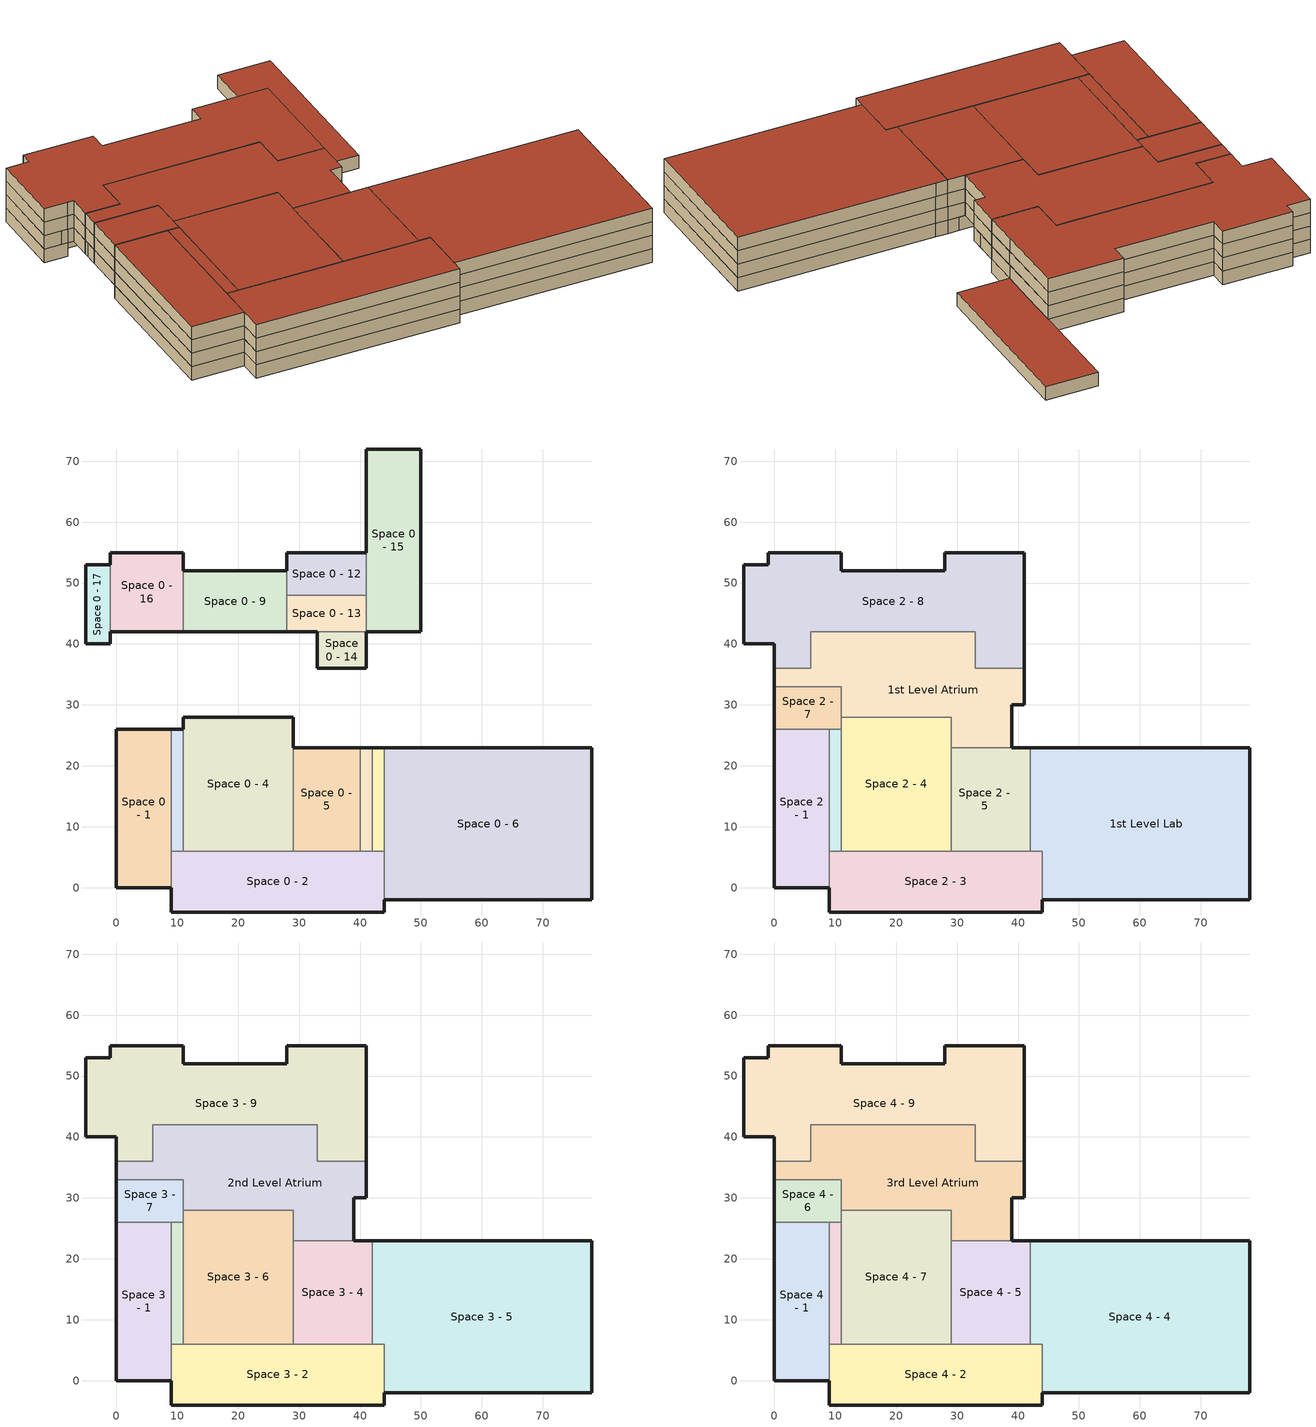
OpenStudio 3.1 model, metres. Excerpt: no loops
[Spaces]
Space 0 - 14
 floor ground: 41,42 41,36 33,36 33,42 z0
 wall outside: 33,42 33,36 41,36 41,42 z0:2.44
 wall to Space 0 - 13: 41,42 33,42 z0:2.44
Space 0 - 1
 floor ground: 0,0 0,26 9,26 9,0 z0
 wall outside: 9,26 0,26 0,0 9,0 z0:2.44
 wall to Space 0 - 3: 9,6 9,26 z0:2.44
 wall to Space 0 - 2: 9,0 9,6 z0:2.44
Space 0 - 12
 floor ground: 28,48 28,55 41,55 41,48 z0
 wall outside: 41,55 28,55 28,52 z0:2.44
 wall to Space 0 - 15: 41,48 41,55 z0:2.44
 wall to Space 0 - 13: 28,48 41,48 z0:2.44
 wall to Space 0 - 9: 28,52 28,48 z0:2.44
Space 0 - 13
 floor ground: 28,42 28,48 41,48 41,42 z0
 wall outside: 28,42 33,42 z0:2.44
 wall to Space 0 - 9: 28,48 28,42 z0:2.44
 wall to Space 0 - 15: 41,42 41,48 z0:2.44
Space 0 - 15
 floor ground: 41,42 41,72 50,72 50,42 z0
 wall outside: 41,42 50,42 50,72 41,72 41,55 z0:2.44
 roof outside: 41,72 41,42 50,42 50,72 z2.44
Space 0 - 3
 floor ground: 9,6 9,26 11,26 11,6 z0
 wall outside: 11,26 9,26 z0:2.44
 wall to Space 0 - 4: 11,6 11,26 z0:2.44
 wall to Space 0 - 2: 9,6 11,6 z0:2.44
Space 0 - 16
 floor ground: -1,42 -1,55 11,55 11,42 z0
 wall outside: 11,52 11,55 -1,55 -1,53 / -1,42 11,42 z0:2.44
 wall to Space 0 - 17: -1,53 -1,42 z0:2.44
 wall to Space 0 - 9: 11,42 11,52 z0:2.44
Space 0 - 2
 floor ground: 9,-4 9,6 44,6 44,-4 z0
 wall outside: 9,0 9,-4 44,-4 44,-2 z0:2.44
 wall to Space 0 - 8: 44,6 42,6 z0:2.44
 wall to Space 0 - 6: 44,-2 44,6 z0:2.44
 wall to Space 0 - 7: 42,6 40,6 z0:2.44
 wall to Space 0 - 4: 29,6 11,6 z0:2.44
 wall to Space 0 - 5: 40,6 29,6 z0:2.44
Space 0 - 8
 floor ground: 44,23 44,6 42,6 42,23 z0
 wall outside: 44,23 42,23 z0:2.44
 wall to Space 0 - 6: 44,6 44,23 z0:2.44
 wall to Space 0 - 7: 42,23 42,6 z0:2.44
Space 0 - 17
 floor ground: -5,40 -5,53 -1,53 -1,40 z0
 wall outside: -1,53 -5,53 -5,40 -1,40 -1,42 z0:2.44
Space 0 - 4
 floor ground: 11,6 11,28 29,28 29,6 z0
 wall outside: 29,23 29,28 12,28 11,28 11,26 z0:2.44
 wall to Space 0 - 5: 29,6 29,23 z0:2.44
Space 0 - 5
 floor ground: 40,23 40,6 29,6 29,23 z0
 wall outside: 40,23 29,23 z0:2.44
 wall to Space 0 - 7: 40,6 40,23 z0:2.44
Space 0 - 6
 floor ground: 44,-2 44,23 78,23 78,-2 z0
 wall outside: 44,-2 78,-2 78,23 44,23 z0:2.44
Space 0 - 7
 floor ground: 42,23 42,6 40,6 40,23 z0
 wall outside: 42,23 40,23 z0:2.44
Space 0 - 9
 floor ground: 11,42 11,52 28,52 28,42 z0
 wall outside: 11,42 12,42 28,42 / 28,52 11,52 z0:2.44
1st Level Lab
 floor to Space 0 - 6: 78,23 78,-2 44,-2 44,23 z2.44
 floor to Space 0 - 8: 44,23 44,6 42,6 42,23 z2.44
 wall outside: 44,-2 78,-2 78,23 44,23 42,23 z2.44:4.88
 wall to Space 2 - 3: 42,6 44,6 44,-2 z2.44:4.88
 wall to Space 2 - 5: 42,23 42,6 z2.44:4.88
Space 2 - 3
 floor to Space 0 - 2: 9,-4 9,6 44,6 44,-4 z2.44
 wall outside: 9,0 9,-4 44,-4 44,-2 z2.44:4.88
 wall to Space 2 - 5: 42,6 29,6 z2.44:4.88
 wall to Space 2 - 4: 29,6 11,6 z2.44:4.88
 wall to Space 2 - 1: 9,6 9,0 z2.44:4.88
 wall to Space 2 - 2: 11,6 9,6 z2.44:4.88
Space 2 - 1
 floor to Space 0 - 1: 0,0 0,26 9,26 9,0 z2.44
 wall outside: 0,26 0,0 9,0 z2.44:4.88
 wall to Space 2 - 2: 9,6 9,26 z2.44:4.88
 wall to Space 2 - 7: 9,26 2,26 0,26 z2.44:4.88
Space 2 - 4
 floor to Space 0 - 4: 11,6 11,28 29,28 29,6 z2.44
 wall to Space 2 - 7: 11,28 11,26 z2.44:4.88
 wall to Space 2 - 2: 11,26 11,6 z2.44:4.88
 wall to 1st Level Atrium: 29,23 29,28 11,28 z2.44:4.88
 wall to Space 2 - 5: 29,6 29,23 z2.44:4.88
Space 2 - 2
 floor to Space 0 - 3: 9,6 9,26 11,26 11,6 z2.44
 wall to Space 2 - 7: 11,26 9,26 z2.44:4.88
Space 2 - 5
 floor to Space 0 - 5: 40,23 40,6 29,6 29,23 z2.44
 floor to Space 0 - 7: 42,23 42,6 40,6 40,23 z2.44
 wall outside: 42,23 39,23 z2.44:4.88
 wall to 1st Level Atrium: 39,23 38,23 29,23 z2.44:4.88
Space 2 - 7
 floor ground: 0,26 0,33 11,33 11,26 z2.44
 wall outside: 0,33 0,26 z2.44:4.88
 wall to 1st Level Atrium: 11,28 11,33 2,33 0,33 z2.44:4.88
Space 2 - 8
 floor to Space 0 - 13: 41,48 41,42 28,42 28,48 z2.44
 floor to Space 0 - 14: 41,42 41,36 33,36 33,42 z2.44
 floor to Space 0 - 9: 28,52 28,42 11,42 11,52 z2.44
 floor to Space 0 - 16: 11,55 11,42 -1,42 -1,55 z2.44
 floor to Space 0 - 17: -1,53 -1,40 -5,40 -5,53 z2.44
 floor ground: 6,42 6,36 0,36 0,40 -1,40 -1,42 z2.44
 floor to Space 0 - 12: 41,55 41,48 28,48 28,55 z2.44
 wall outside: 41,36 41,42 41,55 28,55 28,52 11,52 11,55 -1,55 -1,53 -5,53 -5,40 -2,40 -1,40 0,40 0,36 z2.44:4.88
 wall to 1st Level Atrium: 0,36 2,36 3,36 6,36 6,42 11,42 28,42 33,42 33,36 41,36 z2.44:4.88
1st Level Atrium
 floor ground: 29,23 29,28 11,28 11,33 0,33 0,36 6,36 6,42 33,42 33,36 41,36 41,30 39,30 39,23 z2.44
 wall outside: 39,23 39,30 41,30 41,32 41,36 / 0,36 0,35 0,33 z2.44:4.88
Space 3 - 3
 floor to Space 2 - 2: 11,26 11,6 9,6 9,26 z4.88
 wall to Space 3 - 2: 9,6 11,6 z4.88:7.32
 wall to Space 3 - 1: 9,26 9,6 z4.88:7.32
 wall to Space 3 - 7: 11,26 9,26 z4.88:7.32
 wall to Space 3 - 6: 11,6 11,26 z4.88:7.32
Space 3 - 7
 floor to Space 2 - 7: 0,26 0,33 11,33 11,26 z4.88
 wall outside: 0,33 0,26 z4.88:7.32
 wall to 2nd Level Atrium: 11,28 11,33 6,33 0,33 z4.88:7.32
 wall to Space 3 - 1: 0,26 9,26 z4.88:7.32
 wall to Space 3 - 6: 11,26 11,28 z4.88:7.32
Space 3 - 4
 floor to Space 2 - 5: 29,6 29,23 42,23 42,6 z4.88
 wall outside: 42,23 39,23 z4.88:7.32
 wall to Space 3 - 5: 42,6 42,23 z4.88:7.32
 wall to Space 3 - 2: 29,6 42,6 z4.88:7.32
 wall to Space 3 - 6: 29,23 29,6 z4.88:7.32
 wall to 2nd Level Atrium: 39,23 33,23 29,23 z4.88:7.32
Space 3 - 1
 floor to Space 2 - 1: 0,0 0,26 9,26 9,0 z4.88
 wall outside: 0,26 0,0 9,0 z4.88:7.32
 wall to Space 3 - 2: 9,0 9,6 z4.88:7.32
Space 3 - 2
 floor to Space 2 - 3: 9,-4 9,6 44,6 44,-4 z4.88
 wall outside: 9,0 9,-4 44,-4 44,-2 z4.88:7.32
 wall to Space 3 - 6: 29,6 11,6 z4.88:7.32
 wall to Space 3 - 5: 44,-2 44,6 42,6 z4.88:7.32
Space 3 - 5
 floor to 1st Level Lab: 44,-2 44,6 42,6 42,23 78,23 78,-2 z4.88
 wall outside: 44,-2 78,-2 78,23 44,23 42,23 z4.88:7.32
Space 3 - 9
 floor to Space 2 - 8: 0,36 0,40 -5,40 -5,53 -1,53 -1,55 11,55 11,52 28,52 28,55 41,55 41,36 33,36 33,42 6,42 6,36 z4.88
 wall outside: 41,36 41,42 41,55 28,55 28,52 11,52 11,55 -1,55 -1,53 -5,53 -5,40 -1,40 0,40 0,36 z4.88:7.32
 wall to 2nd Level Atrium: 0,36 6,36 6,42 11,42 28,42 29,42 33,42 33,36 41,36 z4.88:7.32
Space 3 - 6
 floor to Space 2 - 4: 11,6 11,28 29,28 29,6 z4.88
 wall to 2nd Level Atrium: 29,23 29,28 11,28 z4.88:7.32
2nd Level Atrium
 floor to 1st Level Atrium: 29,23 29,28 11,28 11,33 0,33 0,36 6,36 6,42 33,42 33,36 41,36 41,30 39,30 39,23 z4.88
 wall outside: 0,36 0,33 / 39,23 39,30 41,30 41,36 z4.88:7.32
Space 4 - 9
 floor to Space 3 - 9: 0,36 0,40 -5,40 -5,53 -1,53 -1,55 11,55 11,52 28,52 28,55 41,55 41,36 33,36 33,42 6,42 6,36 z7.32
 wall outside: 41,36 41,42 41,55 28,55 28,52 11,52 11,55 -1,55 -1,53 -5,53 -5,40 -1,40 0,40 0,36 z7.32:9.75
 wall to 3rd Level Atrium: 0,36 6,36 6,40 6,42 11,42 28,42 29,42 33,42 33,36 34,36 41,36 z7.32:9.75
 roof outside: -1,55 -1,53 -5,53 -5,40 0,40 0,36 6,36 6,42 33,42 33,36 41,36 41,55 28,55 28,52 11,52 11,55 z9.75
Space 4 - 6
 floor to Space 3 - 7: 0,26 0,33 11,33 11,26 z7.32
 wall outside: 0,33 0,26 z7.32:9.75
 wall to Space 4 - 7: 11,26 11,27 11,28 z7.32:9.75
 wall to 3rd Level Atrium: 11,28 11,33 6,33 0,33 z7.32:9.75
 wall to Space 4 - 1: 0,26 9,26 z7.32:9.75
 wall to Space 4 - 3: 9,26 11,26 z7.32:9.75
 roof outside: 0,33 0,26 11,26 11,33 z9.75
Space 4 - 1
 floor to Space 3 - 1: 0,0 0,26 9,26 9,0 z7.32
 wall outside: 0,26 0,0 9,0 z7.32:9.75
 wall to Space 4 - 2: 9,0 9,6 z7.32:9.75
 wall to Space 4 - 3: 9,6 9,26 z7.32:9.75
 roof outside: 0,26 0,0 9,0 9,26 z9.75
Space 4 - 3
 floor to Space 3 - 3: 9,6 9,26 11,26 11,6 z7.32
 wall to Space 4 - 2: 9,6 11,6 z7.32:9.75
 wall to Space 4 - 7: 11,6 11,26 z7.32:9.75
 roof outside: 11,6 11,26 9,26 9,6 z9.75
Space 4 - 5
 floor to Space 3 - 4: 29,6 29,23 42,23 42,6 z7.32
 wall outside: 42,23 39,23 z7.32:9.75
 wall to Space 4 - 2: 29,6 42,6 z7.32:9.75
 wall to Space 4 - 7: 29,23 29,6 z7.32:9.75
 wall to 3rd Level Atrium: 39,23 33,23 29,23 z7.32:9.75
 wall to Space 4 - 4: 42,6 42,23 z7.32:9.75
 roof outside: 29,23 29,6 42,6 42,23 z9.75
Space 4 - 2
 floor to Space 3 - 2: 9,-4 9,6 44,6 44,-4 z7.32
 wall outside: 9,0 9,-4 44,-4 44,-2 z7.32:9.75
 wall to Space 4 - 7: 29,6 11,6 z7.32:9.75
 wall to Space 4 - 4: 44,-2 44,6 42,6 z7.32:9.75
 roof outside: 9,6 9,-4 44,-4 44,6 z9.75
Space 4 - 4
 floor to Space 3 - 5: 44,-2 44,6 42,6 42,23 78,23 78,-2 z7.32
 wall outside: 44,-2 78,-2 78,23 44,23 42,23 z7.32:9.75
 roof outside: 42,23 42,6 44,6 44,-2 78,-2 78,23 z9.75
Space 4 - 7
 floor to Space 3 - 6: 11,6 11,28 29,28 29,6 z7.32
 wall to 3rd Level Atrium: 29,23 29,27 29,28 11,28 z7.32:9.75
 roof outside: 11,28 11,6 29,6 29,28 z9.75
3rd Level Atrium
 floor to 2nd Level Atrium: 29,23 29,28 11,28 11,33 0,33 0,36 6,36 6,42 33,42 33,36 41,36 41,30 39,30 39,23 z7.32
 wall outside: 39,23 39,30 41,30 41,36 / 0,36 0,33 z7.32:9.75
 roof outside: 6,42 6,36 0,36 0,33 11,33 11,28 29,28 29,23 39,23 39,30 41,30 41,36 33,36 33,42 z9.75
[Site]
Denver Centennial  Golden   Nr: Latitude {deg}=39.74; Longitude {deg}=-105.18; Time Zone {hr}=-7; Elevation {m}=1829
[ClimateZones]
Climate Zone Value 1=5B; Climate Zone Institution Name 2=CEC; Climate Zone Document Name 2=California Climate Zone Descriptions; Climate Zone Document Year 2=1995
[Building]
Coolbaugh Hall: Space Type=Classroom; Standards Building Type=SecondarySchool
[SizingPeriod:DesignDay] Barometric Pressure {Pa}=81198; Sky Clearness=0; Rain Indicator=0; Snow Indicator=0; Day of Month=21; Daylight Saving Time Indicator=0; Humidity Indicating Type=Wetbulb; Dry-Bulb Temperature Range Modifier Type=DefaultMultipliers
Name | Maximum Dry-Bulb Temperature {C} | Daily Dry-Bulb Temperature Range {deltaC} | Humidity Indicating Conditions at Maximum Dry-Bulb | Wind Speed {m/s} | Wind Direction {deg} | Month | Day Type | Solar Model Indicator | ASHRAE Taub | ASHRAE Taud
Denver Centennial  Golden   N Ann Htg 99.6% Condns DB | -12.2222 | 0 | -18.8 | 3 | 340 | 12 | WinterDesignDay | ASHRAEClearSky
Denver Centennial  Golden   N Ann Clg .4% Condns DB=>MWB | 33 | 15.2 | 15.7 | 4.9 | 0 | 7 | SummerDesignDay | ASHRAETau | 0.424 | 2.025
[DefaultConstructionSet]
SecSchl - ASHRAE 169-2006-5B: Default Exterior Surface Constructions=Default Surface Constructions 778; Default Interior Surface Constructions=Default Surface Constructions 779; Default Ground Contact Surface Constructions=Default Surface Constructions 780; Default Exterior SubSurface Constructions=Default Sub Surface Constructions 519; Default Interior SubSurface Constructions=Default Sub Surface Constructions 520; Interior Partition Construction=Typical Interior Partition
[Construction]
Typical Interior Partition; Typical Interior Door: G05 25mm wood
Typical Insulated Exterior Mass Floor: 4 in. Normalweight Concrete Floor, Typical Carpet Pad
Typical Insulated Steel Framed Exterior Wall R-6.21 12: 25mm Stucco, 5/8 in. Gypsum Board, Typical Insulation R-4.03 12, 5/8 in. Gypsum Board
Typical IEAD Roof: Roof Membrane, Typical Insulation R-1.96 1, Metal Roof Surface
Typical Interior Floor: 100mm Normalweight concrete floor, CP02 CARPET PAD 1
Typical Interior Wall: G01 13mm gypsum board, G01 13mm gypsum board
Typical Interior Ceiling: CP02 CARPET PAD 1, 100mm Normalweight concrete floor
ext-slab-mass: HW CONCRETE, CP02 CARPET PAD 1
Typical Insulated Basement Mass Wall: 8 in. Concrete Block Basement Wall
U 0.62 SHGC 0.41 Simple Glazing Window U-0.62 SHGC 0.41 236: U 0.62 SHGC 0.41 Simple Glazing U-1.31 SHGC 0.41 236
U 0.62 SHGC 0.41 Simple Glazing Window U-0.62 SHGC 0.41 237: U 0.62 SHGC 0.41 Simple Glazing U-1.31 SHGC 0.41 237
Typical Insulated Metal Door: F08 Metal surface, Typical Insulation R-2.17 1
Typical Overhead Door: Typical Insulation R-2.17 1
Typical Interior Window: Clear 3mm 1
[Material]
Name | Roughness | Thickness {m} | Conductivity {W/m-K} | Density {kg/m3} | Specific Heat {J/kg-K} | Thermal Absorptance | Solar Absorptance | Visible Absorptance
G05 25mm wood | MediumSmooth | 0.0254 | 0.15 | 608 | 1630 | 0.9 | 0.5 | 0.5
4 in. Normalweight Concrete Floor | MediumRough | 0.1016 | 2.31 | 2322 | 832 | 0.9 | 0.7 | 0.7
25mm Stucco | Smooth | 0.0254 | 0.72 | 1856 | 840 | 0.9 | 0.7 | 0.7
5/8 in. Gypsum Board | MediumSmooth | 0.0159 | 0.16 | 800 | 1090 | 0.9 | 0.7 | 0.7
Roof Membrane | VeryRough | 0.0095 | 0.16 | 1121.29 | 1460 | 0.9 | 0.7 | 0.7
Metal Roof Surface; F08 Metal surface | Smooth | 0.0008 | 45.28 | 7824 | 500 | 0.9 | 0.7 | 0.7
100mm Normalweight concrete floor | MediumRough | 0.1016 | 2.31045 | 2322 | 832.557 |  | 0 | 0
G01 13mm gypsum board | Smooth | 0.0127 | 0.160031 | 800.001 | 1090.73 | 0.9 | 0.7 | 0.5
HW CONCRETE | Rough | 0.1016 | 1.31125 | 2240 | 837.36 | 0.9 | 0.7 | 0.7
8 in. Concrete Block Basement Wall | MediumRough | 0.2032 | 1.326 | 1842 | 912 | 0.9 | 0.7 | 0.7
[Material:NoMass] Roughness=Smooth; Thermal Absorptance=0.9; Solar Absorptance=0.7
Name | Thermal Resistance {m2-K/W} | Visible Absorptance
Typical Carpet Pad; CP02 CARPET PAD 1 | 0.21648 | 0.8
Typical Insulation R-4.03 12 | 0.710131 | 0.7
Typical Insulation R-1.96 1 | 0.34506 | 0.7
Typical Insulation R-2.17 1 | 0.381975 | 0.7
[WindowMaterial:SimpleGlazingSystem] U-Factor {W/m2-K}=3.52052; Solar Heat Gain Coefficient=0.41; Visible Transmittance=0.32
U 0.62 SHGC 0.41 Simple Glazing U-1.31 SHGC 0.41 236; U 0.62 SHGC 0.41 Simple Glazing U-1.31 SHGC 0.41 237
[WindowMaterial:Glazing]
Clear 3mm 1: Optical Data Type=SpectralAverage; Thickness {m}=0.002; Solar Transmittance at Normal Incidence=0.837; Front Side Solar Reflectance at Normal Incidence=0.075; Back Side Solar Reflectance at Normal Incidence=0.075; Visible Transmittance at Normal Incidence=0.898; Front Side Visible Reflectance at Normal Incidence=0.081; Back Side Visible Reflectance at Normal Incidence=0.081; Infrared Transmittance at Normal Incidence=0; Front Side Infrared Hemispherical Emissivity=0.84; Back Side Infrared Hemispherical Emissivity=0.84; Conductivity {W/m-K}=0.9; Dirt Correction Factor for Solar and Visible Transmittance=1; Solar Diffusing=No
[DefaultSurfaceConstructions]
Name | Floor Construction | Wall Construction | Roof Ceiling Construction
Default Surface Constructions 778 | Typical Insulated Exterior Mass Floor | Typical Insulated Steel Framed Exterior Wall R-6.21 12 | Typical IEAD Roof
Default Surface Constructions 779 | Typical Interior Floor | Typical Interior Wall | Typical Interior Ceiling
Default Surface Constructions 780 | ext-slab-mass | Typical Insulated Basement Mass Wall
[DefaultSubSurfaceConstructions]
Name | Fixed Window Construction | Operable Window Construction | Door Construction | Overhead Door Construction | Tubular Daylight Dome Construction | Tubular Daylight Diffuser Construction
Default Sub Surface Constructions 519 | U 0.62 SHGC 0.41 Simple Glazing Window U-0.62 SHGC 0.41 236 | U 0.62 SHGC 0.41 Simple Glazing Window U-0.62 SHGC 0.41 237 | Typical Insulated Metal Door | Typical Overhead Door | Typical Interior Window | Typical Interior Window
Default Sub Surface Constructions 520 | Typical Interior Window | Typical Interior Window | Typical Interior Door
[SpaceType]
Name | Default Schedule Set | Design Specification Outdoor Air Object | Standards Building Type | Standards Space Type
Classroom | SecondarySchool Classroom Schedule Set | SecondarySchool Classroom Ventilation | SecondarySchool | Classroom
Auditorium | SecondarySchool Auditorium Schedule Set | SecondarySchool Auditorium Ventilation | SecondarySchool | Auditorium
Office | SecondarySchool Office Schedule Set | SecondarySchool Office Ventilation | SecondarySchool | Office
Mechanical | SecondarySchool Mechanical Schedule Set | SecondarySchool Mechanical Ventilation | SecondarySchool | Mechanical
Corridor | SecondarySchool Corridor Schedule Set | SecondarySchool Corridor Ventilation | SecondarySchool | Corridor
Lab | Hospital Lab Schedule Set | Hospital Lab Ventilation | Hospital | Lab
[DefaultScheduleSet] Lighting Schedule=SecondarySchool Bldg Light
Name | Hours of Operation Schedule | Number of People Schedule | People Activity Level Schedule | Electric Equipment Schedule | Infiltration Schedule
SecondarySchool Classroom Schedule Set | Always On 3 | SecondarySchool Bldg Occ | SecondarySchool Activity | SecondarySchool Bldg Equip | SecondarySchool Infil
SecondarySchool Auditorium Schedule Set | Always On 4 | SecondarySchool Auditorium Occ | SecondarySchool Activity | SecondarySchool Bldg Equip | SecondarySchool Infil
SecondarySchool Office Schedule Set | Always On 1 | SecondarySchool Office Occ | SecondarySchool Activity | SecondarySchool Bldg Equip | SecondarySchool Infil
SecondarySchool Mechanical Schedule Set | Always On | SecondarySchool Bldg Occ | SecondarySchool Activity | SecondarySchool Bldg Equip | SecondarySchool Infil
SecondarySchool Corridor Schedule Set |  | SecondarySchool Bldg Occ | SecondarySchool Activity | SecondarySchool Bldg Equip | SecondarySchool Infil
Hospital Lab Schedule Set | Always On 7 | SecondarySchool Bldg Light | Hospital Activity | Hospital Admin Equipment | Hospital Infil Quarter On
[DesignSpecification:OutdoorAir] Outdoor Air Method=Sum
Name | Outdoor Air Flow per Person {m3/s-person} | Outdoor Air Flow per Floor Area {m3/s-m2}
SecondarySchool Classroom Ventilation | 0.00799951
SecondarySchool Auditorium Ventilation | 0.00707921
SecondarySchool Office Ventilation | 0.00943895
SecondarySchool Mechanical Ventilation |  | 0.000254
SecondarySchool Corridor Ventilation |  | 0.000508
Hospital Lab Ventilation |  | 0.00762
[People] Work Efficiency Schedule=Work Efficiency Schedule; Clothing Insulation Schedule=Clothing Schedule; Air Velocity Schedule=Air Velocity Schedule; Multiplier=1
Name | People Definition | Space or SpaceType
SecondarySchool Classroom People | Classroom People Definition | Classroom
SecondarySchool Auditorium People | Auditorium People Definition | Auditorium
SecondarySchool Office People | Office People Definition | Office
SecondarySchool Mechanical People | Mechanical People Definition | Mechanical
SecondarySchool Corridor People | Corridor People Definition | Corridor
Hospital Lab People | Lab People Definition | Lab
[People:Definition] Number of People Calculation Method=People/Area; Fraction Radiant=0.3
Name | People per Space Floor Area {person/m2}
Classroom People Definition | 0.249938
Auditorium People Definition | 1.02
Office People Definition | 0.0500522
Mechanical People Definition | 0.0100104
Corridor People Definition | 0.100212
Lab People Definition | 0.161459
[Lights] Fraction Replaceable=1
Name | Lights Definition | Space or SpaceType
SecondarySchool Classroom Lights | Classroom Lights Definition | Classroom
SecondarySchool Auditorium Lights | Auditorium Lights Definition | Auditorium
SecondarySchool Office Lights | Office Lights Definition | Office
SecondarySchool Mechanical Lights | Mechanical Lights Definition | Mechanical
SecondarySchool Corridor Lights | Corridor Lights Definition | Corridor
Hospital Lab Lights | Lab Lights Definition | Lab
[Lights:Definition] Design Level Calculation Method=Watts/Area; Fraction Visible=0.2
Name | Watts per Space Floor Area {W/m2} | Fraction Radiant
Classroom Lights Definition; Office Lights Definition | 12.3785 | 0.37
Auditorium Lights Definition | 16.1459 | 0.37
Mechanical Lights Definition; Corridor Lights Definition | 9.68752 | 0.37
Lab Lights Definition | 16.1459 | 0.7
[ElectricEquipment]
Name | Electric Equipment Definition | Space or SpaceType
SecondarySchool Classroom Elec Equip | Classroom Elec Equip Definition | Classroom
SecondarySchool Auditorium Elec Equip | Auditorium Elec Equip Definition | Auditorium
SecondarySchool Office Elec Equip | Office Elec Equip Definition | Office
SecondarySchool Mechanical Elec Equip | Mechanical Elec Equip Definition | Mechanical
SecondarySchool Corridor Elec Equip | Corridor Elec Equip Definition | Corridor
Hospital Lab Elec Equip | Lab Elec Equip Definition | Lab
[ElectricEquipment:Definition] Design Level Calculation Method=Watts/Area; Fraction Radiant=0.5
Name | Watts per Space Floor Area {W/m2}
Classroom Elec Equip Definition | 12.3785
Auditorium Elec Equip Definition; Office Elec Equip Definition | 10.7639
Mechanical Elec Equip Definition; Lab Elec Equip Definition | 26.9098
Corridor Elec Equip Definition | 4.84376
[SpaceInfiltration:DesignFlowRate] Design Flow Rate Calculation Method=Flow/ExteriorWallArea; Flow per Exterior Surface Area {m3/s-m2}=0.00113386
Name | Space or SpaceType
SecondarySchool Classroom Infiltration | Classroom
SecondarySchool Auditorium Infiltration | Auditorium
SecondarySchool Office Infiltration | Office
SecondarySchool Mechanical Infiltration | Mechanical
SecondarySchool Corridor Infiltration | Corridor
Hospital Lab Infiltration | Lab
[Space] Default Construction Set=SecSchl - ASHRAE 169-2006-5B
Name | Space Type | Building Story | Thermal Zone | Default Schedule Set
Space 4 - 9 | Office | Story 3 | Offices 3rd Level
Space 4 - 6; Space 4 - 1 | Office | Story 3 | Classrooms 3rd Level
Space 0 - 14; Space 0 - 12; Space 0 - 13; Space 0 - 15; Space 0 - 16; Space 0 - 17; Space 0 - 9 | Office | Basement | Offices Basement
Space 3 - 3 | Corridor | Story 2 | Classrooms 2nd Level
Space 0 - 1; Space 0 - 3; Space 0 - 2; Space 0 - 8; Space 0 - 4; Space 0 - 5; Space 0 - 6; Space 0 - 7 | Mechanical | Basement | Basement Mechanical
Space 3 - 7; Space 3 - 1 | Office | Story 2 | Classrooms 2nd Level
Space 3 - 4; Space 3 - 2 | Classroom | Story 2 | Classrooms 2nd Level
1st Level Lab | Lab | Story 1 | Labs 1st Level | Hospital Lab Schedule Set
Space 2 - 3; Space 2 - 5 | Classroom | Story 1 | Classrooms 1st Level
Space 2 - 1; Space 2 - 7 | Office | Story 1 | Classrooms 1st Level
Space 2 - 4 | Auditorium | Story 1 | Auditorium 1st Level
Space 2 - 2 | Corridor | Story 1 | Classrooms 1st Level
Space 4 - 3 | Corridor | Story 3 | Classrooms 3rd Level
Space 2 - 8 | Office | Story 1 | Offices 1st Level
Space 4 - 5; Space 4 - 2 | Classroom | Story 3 | Classrooms 3rd Level
1st Level Atrium | Corridor | Story 1 | Atrium
Space 3 - 5 | Lab | Story 2 | Labs 2nd Level
Space 3 - 9 | Office | Story 2 | Offices 2nd Level
Space 3 - 6 | Auditorium | Story 2 | Auditorium 2nd Level
2nd Level Atrium | Corridor | Story 2 | Atrium
Space 4 - 4 | Lab | Story 3 | Labs 3rd Level
Space 4 - 7 |  | Story 3 | Auditorium 3rd Level
3rd Level Atrium | Corridor | Story 3 | Atrium
[ThermalZone] Use Ideal Air Loads=No
Name | Multiplier | Thermostat
Offices Basement | 1 | Thermostat Setpoint Dual Setpoint 1
Classrooms 1st Level | 1 | Thermostat Setpoint Dual Setpoint 4
Basement Mechanical | 1 | Thermostat Setpoint Dual Setpoint 6
Labs 1st Level | 1 | Thermostat Setpoint Dual Setpoint 5
Auditorium 3rd Level | 1 | Thermostat Setpoint Dual Setpoint 3
Atrium | 1 | Thermostat Setpoint Dual Setpoint 2
Auditorium 1st Level |  | Thermostat Setpoint Dual Setpoint 7
Auditorium 2nd Level |  | Thermostat Setpoint Dual Setpoint 8
Offices 1st Level |  | Thermostat Setpoint Dual Setpoint 9
Offices 2nd Level |  | Thermostat Setpoint Dual Setpoint 10
Offices 3rd Level |  | Thermostat Setpoint Dual Setpoint 11
Classrooms 2nd Level |  | Thermostat Setpoint Dual Setpoint 12
Classrooms 3rd Level |  | Thermostat Setpoint Dual Setpoint 13
Labs 2nd Level |  | Thermostat Setpoint Dual Setpoint 14
Labs 3rd Level |  | Thermostat Setpoint Dual Setpoint 15
[BuildingStory] Nominal Floor to Floor Height {m}=2.4384; Nominal Floor to Ceiling Height {m}=2.4384
Name | Nominal Z Coordinate {m}
Story 3 | 7.3152
Basement | 0
Story 2 | 4.8768
Story 1 | 2.4384
[ThermostatSetpoint:DualSetpoint]
Name | Heating Setpoint Temperature Schedule | Cooling Setpoint Temperature Schedule
Thermostat Setpoint Dual Setpoint 1; Thermostat Setpoint Dual Setpoint 2; Thermostat Setpoint Dual Setpoint 3; Thermostat Setpoint Dual Setpoint 4; Thermostat Setpoint Dual Setpoint 6; Thermostat Setpoint Dual Setpoint 7; Thermostat Setpoint Dual Setpoint 8; Thermostat Setpoint Dual Setpoint 9; Thermostat Setpoint Dual Setpoint 10; Thermostat Setpoint Dual Setpoint 11; Thermostat Setpoint Dual Setpoint 12; Thermostat Setpoint Dual Setpoint 13 | SecondarySchool HtgSetp | SecondarySchool ClgSetp
Thermostat Setpoint Dual Setpoint 5 | Hospital Bldg HtgSetp | Hospital Bldg ClgSetp
Thermostat Setpoint Dual Setpoint 14 | Hospital Bldg HtgSetp 1 | Hospital Bldg ClgSetp 1
Thermostat Setpoint Dual Setpoint 15 | Hospital Bldg HtgSetp 2 | Hospital Bldg ClgSetp 2
[Sizing:System] Type of Load to Size On=Sensible; Design Outdoor Air Flow Rate {m3/s}=Autosize; Central Heating Maximum System Air Flow Ratio=0.3; Preheat Design Temperature {C}=7; Preheat Design Humidity Ratio {kg-H2O/kg-Air}=0.008; Precool Design Temperature {C}=12.8; Precool Design Humidity Ratio {kg-H2O/kg-Air}=0.008; Central Cooling Design Supply Air Temperature {C}=12.8; Central Heating Design Supply Air Temperature {C}=12.8; Sizing Option=NonCoincident; 100% Outdoor Air in Cooling=Yes; 100% Outdoor Air in Heating=Yes; Central Cooling Design Supply Air Humidity Ratio {kg-H2O/kg-Air}=0.0085; Central Heating Design Supply Air Humidity Ratio {kg-H2O/kg-Air}=0.008; Cooling Design Air Flow Method=DesignDay; Cooling Design Air Flow Rate {m3/s}=0; Heating Design Air Flow Method=DesignDay; Heating Design Air Flow Rate {m3/s}=0; System Outdoor Air Method=ZoneSum; Zone Maximum Outdoor Air Fraction=1; Cooling Supply Air Flow Rate Per Floor Area {m3/s-m2}=0.00996765; Cooling Fraction of Autosized Cooling Supply Air Flow Rate=1; Cooling Supply Air Flow Rate Per Unit Cooling Capacity {m3/s-W}=3.94755e-05; Heating Supply Air Flow Rate Per Floor Area {m3/s-m2}=0.00996765; Heating Fraction of Autosized Heating Supply Air Flow Rate=1; Heating Fraction of Autosized Cooling Supply Air Flow Rate=1; Heating Supply Air Flow Rate Per Unit Heating Capacity {m3/s-W}=3.15882e-05; Cooling Design Capacity Method=CoolingDesignCapacity; Cooling Design Capacity {W}=autosize; Cooling Design Capacity Per Floor Area {W/m2}=234.7; Fraction of Autosized Cooling Design Capacity=1; Heating Design Capacity Method=HeatingDesignCapacity; Heating Design Capacity {W}=autosize; Heating Design Capacity Per Floor Area {W/m2}=157; Fraction of Autosized Heating Design Capacity=1; Central Cooling Capacity Control Method=OnOff
; ; ; ; 
[WaterUse:Equipment:Definition]
Water Fixture Definition: Peak Flow Rate {m3/s}=6.31e-05; Target Temperature Schedule=Water Temperature
[WaterUse:Connections]
Water Use Connection: Water Use Equipment Name 1=Water Fixture; Water Use Equipment Name 2=Water Fixture 1; Water Use Equipment Name 3=Water Fixture 2; Water Use Equipment Name 4=Water Fixture 3
[WaterUse:Equipment] Water Use Equipment Definition=Water Fixture Definition
Water Fixture; Water Fixture 1; Water Fixture 2; Water Fixture 3
[Schedule:Ruleset]
Name | Default Day Schedule | Summer Design Day Schedule | Winter Design Day Schedule
SecondarySchool Bldg Occ | SecondarySchool Bldg Occ Default | SecondarySchool Bldg Occ Summer Design Day | SecondarySchool Bldg Occ Winter Design Day
SecondarySchool Activity | SecondarySchool Activity Default | SecondarySchool Activity Summer Design Day | SecondarySchool Activity Winter Design Day
SecondarySchool Bldg Light | SecondarySchool Bldg Light Default | SecondarySchool Bldg Light Summer Design Day | SecondarySchool Bldg Light Winter Design Day
SecondarySchool Bldg Equip | SecondarySchool Bldg Equip Default | SecondarySchool Bldg Equip Summer Design Day | SecondarySchool Bldg Equip Winter Design Day
SecondarySchool Infil | SecondarySchool Infil Default | SecondarySchool Infil Summer Design Day | SecondarySchool Infil Winter Design Day
Work Efficiency Schedule | Work Efficiency Schedule Default
Clothing Schedule | Clothing Schedule Default Winter Clothes
Air Velocity Schedule | Air Velocity Schedule Default
SecondarySchool Auditorium Occ | SecondarySchool Auditorium Occ Default | SecondarySchool Auditorium Occ Summer Design Day | SecondarySchool Auditorium Occ Winter Design Day
SecondarySchool Office Occ | SecondarySchool Office Occ Default | SecondarySchool Office Occ Summer Design Day | SecondarySchool Office Occ Winter Design Day
SecondarySchool ClgSetp | SecondarySchool ClgSetp Default | SecondarySchool ClgSetp Summer Design Day | SecondarySchool ClgSetp Winter Design Day
SecondarySchool HtgSetp | SecondarySchool HtgSetp Default | SecondarySchool HtgSetp Summer Design Day | SecondarySchool HtgSetp Winter Design Day
Hospital Activity | Hospital Activity Default | Hospital Activity Summer Design Day | Hospital Activity Winter Design Day
Hospital Admin Equipment | Hospital Admin Equipment Default | Hospital Admin Equipment Summer Design Day | Hospital Admin Equipment Winter Design Day
Hospital Infil Quarter On | Hospital Infil Quarter On Default | Hospital Infil Quarter On Summer Design Day | Hospital Infil Quarter On Winter Design Day
Always On | Always On Default
Always On 1 | Always On Default 1
Always On 3 | Always On Default 3
Always On 4 | Always On Default 4
Always On 7 | Always On Default 7
Hospital Bldg ClgSetp | Hospital Bldg ClgSetp Default | Hospital Bldg ClgSetp Summer Design Day | Hospital Bldg ClgSetp Winter Design Day
Hospital Bldg ClgSetp 1 | Hospital Bldg ClgSetp Default 1 | Hospital Bldg ClgSetp Summer Design Day 1 | Hospital Bldg ClgSetp Winter Design Day 1
Hospital Bldg ClgSetp 2 | Hospital Bldg ClgSetp Default 2 | Hospital Bldg ClgSetp Summer Design Day 2 | Hospital Bldg ClgSetp Winter Design Day 2
Hospital Bldg HtgSetp | Hospital Bldg HtgSetp Default | Hospital Bldg HtgSetp Summer Design Day | Hospital Bldg HtgSetp Winter Design Day
Hospital Bldg HtgSetp 1 | Hospital Bldg HtgSetp Default 1 | Hospital Bldg HtgSetp Summer Design Day 1 | Hospital Bldg HtgSetp Winter Design Day 1
Hospital Bldg HtgSetp 2 | Hospital Bldg HtgSetp Default 2 | Hospital Bldg HtgSetp Summer Design Day 2 | Hospital Bldg HtgSetp Winter Design Day 2
[Schedule:Day]
SecondarySchool Bldg Occ Default: 8, 0, 0, 16, 0, 0.7, 21, 0, 0.15, 24, 0, 0
SecondarySchool Bldg Occ Summer Design Day: 8, 0, 0, 21, 0, 0.15, 24, 0, 0
SecondarySchool Bldg Occ Winter Design Day; Work Efficiency Schedule Default; SecondarySchool Auditorium Occ Winter Design Day; SecondarySchool Office Occ Winter Design Day; SecondarySchool Office Occ Wknd Day 2; SecondarySchool Office Occ Wknd Day 1; SecondarySchool Office Occ Wknd Day: 24, 0, 0
SecondarySchool Bldg Occ Wknd Day 2: 24, 0, 0.277795
SecondarySchool Bldg Occ Wkdy Day: 8, 0, 0.145614, 16, 0, 0.7, 21, 0, 0.296951, 24, 0, 0.0709027
SecondarySchool Bldg Occ Wknd Day 1: 24, 0, 0.136035
SecondarySchool Bldg Occ Wkdy|SmrDsn Day: 8, 0, 0.287373, 21, 0, 0.858241, 24, 0, 0.532578
SecondarySchool Bldg Occ Wknd Day: 24, 0, 0.145614
SecondarySchool Activity Default; SecondarySchool Activity Summer Design Day; SecondarySchool Activity Winter Design Day; Hospital Activity Default; Hospital Activity Summer Design Day; Hospital Activity Winter Design Day: 24, 0, 120
SecondarySchool Bldg Light Default: 7, 0, 0.35, 21, 0, 0.9, 24, 0, 0.5
SecondarySchool Bldg Light Summer Design Day: 8, 0, 0.1773, 20, 0, 0.45, 24, 0, 0.1773
SecondarySchool Bldg Light Winter Design Day: 24, 0, 0.1773
SecondarySchool Bldg Light Wknd Day 2; SecondarySchool Bldg Light Wknd Day 1; SecondarySchool Bldg Light Wknd Day; SecondarySchool Bldg Equip Winter Design Day; SecondarySchool Bldg Equip Wknd Day 2; SecondarySchool Bldg Equip Wknd Day: 24, 0, 0.35
SecondarySchool Bldg Light Wkdy Day: 7, 0, 0.419554, 21, 0, 0.9, 24, 0, 0.429132
SecondarySchool Bldg Light Wkdy|SmrDsn Day: 8, 0, 0.35, 20, 0, 0.65, 24, 0, 0.417638
SecondarySchool Bldg Equip Default: 8, 0, 0.35, 17, 0, 0.85, 24, 0, 0.45
SecondarySchool Bldg Equip Summer Design Day: 8, 0, 0.15, 17, 0, 0.45, 24, 0, 0.15
SecondarySchool Bldg Equip Wkdy Day: 8, 0, 0.561313, 17, 0, 0.95, 24, 0, 0.540241
SecondarySchool Bldg Equip Wknd Day 1; Hospital Infil Quarter On Default; Hospital Infil Quarter On Default|Sun|Sat Day: 24, 0, 0.25
SecondarySchool Bldg Equip Wkdy|SmrDsn Day: 8, 0, 0.35, 17, 0, 0.5, 24, 0, 0.35
SecondarySchool Infil Default; SecondarySchool Infil Summer Design Day; SecondarySchool Infil Winter Design Day: 7, 0, 1, 21, 0, 0.5, 24, 0, 1
Clothing Schedule Default Winter Clothes; Hospital Infil Quarter On Summer Design Day; Hospital Infil Quarter On Winter Design Day; Always On Default; Always On Default 1; Always On Default 3; Always On Default 4; Always On Default 7: 24, 0, 1
Clothing Schedule Summer Clothes: 24, 0, 0.5
Air Velocity Schedule Default: 24, 0, 0.2
SecondarySchool Auditorium Occ Default: 8, 0, 0, 15, 0, 0.705288, 17, 0, 0.95, 20, 0, 0.272589, 24, 0, 0
SecondarySchool Auditorium Occ Summer Design Day: 8, 0, 0, 17, 0, 0.15, 19, 0, 0.35, 24, 0, 0
SecondarySchool Auditorium Occ Wknd Day 2: 24, 0, 0.141782
SecondarySchool Auditorium Occ Wkdy Day: 8, 0, 0, 15, 0, 0.25, 17, 0, 0.95, 20, 0, 0.1, 24, 0, 0
SecondarySchool Auditorium Occ Wknd Day 1: 24, 0, 0.128373
SecondarySchool Auditorium Occ Wkdy|SmrDsn Day: 8, 0, 0, 17, 0, 0.674337, 19, 0, 0.78353, 24, 0, 0
SecondarySchool Auditorium Occ Wknd Day: 24, 0, 0.13412
SecondarySchool Office Occ Default; SecondarySchool Office Occ Wkdy Day: 8, 0, 0, 17, 0, 0.95, 21, 0, 0.15, 24, 0, 0
SecondarySchool Office Occ Summer Design Day; SecondarySchool Office Occ Wkdy|SmrDsn Day: 8, 0, 0, 17, 0, 0.5, 24, 0, 0
SecondarySchool ClgSetp Default: 6, 0, 23.8889, 21, 0, 22.7778, 24, 0, 23.8889
SecondarySchool ClgSetp Summer Design Day: 24, 0, 24
SecondarySchool ClgSetp Winter Design Day: 24, 0, 27
SecondarySchool ClgSetp Wknd|Wkdy Day 1: 6, 0, 27, 21, 0, 24, 24, 0, 27
SecondarySchool ClgSetp Wknd|Wkdy Day: 7, 0, 23.8889, 18, 0, 22.7778, 24, 0, 23.8889
SecondarySchool HtgSetp Default; SecondarySchool HtgSetp Wknd|Wkdy Day 1: 6, 0, 16, 21, 0, 21, 24, 0, 16
SecondarySchool HtgSetp Summer Design Day: 24, 0, 16
SecondarySchool HtgSetp Winter Design Day: 24, 0, 21
SecondarySchool HtgSetp Wknd|Wkdy Day: 7, 0, 16, 18, 0, 21, 24, 0, 16
Hospital Admin Equipment Default: 4, 0, 0.3, 6, 0, 0.5, 18, 0, 0.85, 20, 0, 0.5, 24, 0, 0.3
Hospital Admin Equipment Summer Design Day; Hospital Admin Equipment Winter Design Day; Hospital Admin Equipment Default|WntrDsn|SmrDsn|Sun|Sat Day: 4, 0, 0.3, 6, 0, 0.5, 18, 0, 1, 20, 0, 0.5, 24, 0, 0.3
Hospital Admin Equipment Sun Day: 8, 0, 0.3, 17, 0, 0.5, 24, 0, 0.3
Hospital Admin Equipment Sat Day: 7, 0, 0.3, 9, 0, 0.5, 15, 0, 0.8, 20, 0, 0.5, 24, 0, 0.3
Hospital Bldg ClgSetp Default: 5, 0, 25, 6, 0, 25, 18, 0, 22.2, 24, 0, 25
Hospital Bldg ClgSetp Summer Design Day; Hospital Bldg ClgSetp Default 1; Hospital Bldg ClgSetp Summer Design Day 1; Hospital Bldg ClgSetp Default 2; Hospital Bldg ClgSetp Summer Design Day 2: 5, 0, 25, 18, 0, 22.2, 24, 0, 25
Hospital Bldg ClgSetp Winter Design Day; Hospital Bldg ClgSetp Winter Design Day 1; Hospital Bldg ClgSetp Winter Design Day 2: 7, 0, 25, 15, 0, 22.2, 24, 0, 25
Hospital Bldg ClgSetp Wknd Day; Hospital Bldg ClgSetp Wknd Day 1; Hospital Bldg ClgSetp Wknd Day 2: 24, 0, 25
Hospital Bldg HtgSetp Default; Hospital Bldg HtgSetp Summer Design Day; Hospital Bldg HtgSetp Default 1; Hospital Bldg HtgSetp Summer Design Day 1; Hospital Bldg HtgSetp Default 2; Hospital Bldg HtgSetp Summer Design Day 2: 5, 0, 18.3, 18, 0, 21.1, 24, 0, 18.3
Hospital Bldg HtgSetp Winter Design Day; Hospital Bldg HtgSetp Winter Design Day 1; Hospital Bldg HtgSetp Winter Design Day 2: 7, 0, 18.3, 15, 0, 21.1, 24, 0, 18.3
Hospital Bldg HtgSetp Wknd Day; Hospital Bldg HtgSetp Wknd Day 1; Hospital Bldg HtgSetp Wknd Day 2: 24, 0, 18.3
[Schedule:Rule] Date Specification Type=DateRange
Name | Schedule Ruleset | Rule Order | Day Schedule | Apply Sunday | Apply Saturday | Start Month | Start Day | End Month | End Day | Apply Monday | Apply Tuesday | Apply Wednesday | Apply Thursday | Apply Friday
Schedule Rule 174 | SecondarySchool Bldg Occ | 0 | SecondarySchool Bldg Occ Wknd Day 2 | Yes | Yes | 9 | 1 | 12 | 31
Schedule Rule 173 | SecondarySchool Bldg Occ | 1 | SecondarySchool Bldg Occ Wkdy Day |  |  | 9 | 1 | 12 | 31 | Yes | Yes | Yes | Yes | Yes
Schedule Rule 172 | SecondarySchool Bldg Occ | 2 | SecondarySchool Bldg Occ Wknd Day 1 | Yes | Yes | 7 | 1 | 9 | 1
Schedule Rule 171 | SecondarySchool Bldg Occ | 3 | SecondarySchool Bldg Occ Wkdy|SmrDsn Day |  |  | 7 | 1 | 9 | 1 | Yes | Yes | Yes | Yes | Yes
Schedule Rule 170 | SecondarySchool Bldg Occ | 4 | SecondarySchool Bldg Occ Wknd Day | Yes | Yes | 1 | 1 | 6 | 30
Schedule Rule 160 | SecondarySchool Bldg Light | 0 | SecondarySchool Bldg Light Wknd Day 2 | Yes | Yes | 8 | 21 | 12 | 31
Schedule Rule 159 | SecondarySchool Bldg Light | 1 | SecondarySchool Bldg Light Wkdy Day |  |  | 8 | 21 | 12 | 31 | Yes | Yes | Yes | Yes | Yes
Schedule Rule 158 | SecondarySchool Bldg Light | 2 | SecondarySchool Bldg Light Wknd Day 1 | Yes | Yes | 5 | 10 | 8 | 21
Schedule Rule 157 | SecondarySchool Bldg Light | 3 | SecondarySchool Bldg Light Wkdy|SmrDsn Day |  |  | 5 | 10 | 8 | 21 | Yes | Yes | Yes | Yes | Yes
Schedule Rule 156 | SecondarySchool Bldg Light | 4 | SecondarySchool Bldg Light Wknd Day | Yes | Yes | 1 | 1 | 6 | 30
Schedule Rule 165 | SecondarySchool Bldg Equip | 0 | SecondarySchool Bldg Equip Wknd Day 2 | Yes | Yes | 8 | 21 | 12 | 31
Schedule Rule 164 | SecondarySchool Bldg Equip | 1 | SecondarySchool Bldg Equip Wkdy Day |  |  | 8 | 21 | 12 | 31 | Yes | Yes | Yes | Yes | Yes
Schedule Rule 163 | SecondarySchool Bldg Equip | 2 | SecondarySchool Bldg Equip Wknd Day 1 | Yes | Yes | 5 | 10 | 8 | 21
Schedule Rule 162 | SecondarySchool Bldg Equip | 3 | SecondarySchool Bldg Equip Wkdy|SmrDsn Day |  |  | 5 | 10 | 8 | 21 | Yes | Yes | Yes | Yes | Yes
Schedule Rule 161 | SecondarySchool Bldg Equip | 4 | SecondarySchool Bldg Equip Wknd Day | Yes | Yes | 1 | 1 | 5 | 10
Schedule Rule 1 | Clothing Schedule | 0 | Clothing Schedule Summer Clothes |  |  | 5 | 1 | 9 | 30
Schedule Rule 155 | SecondarySchool Auditorium Occ | 0 | SecondarySchool Auditorium Occ Wknd Day 2 | Yes | Yes | 9 | 1 | 12 | 31
Schedule Rule 154 | SecondarySchool Auditorium Occ | 1 | SecondarySchool Auditorium Occ Wkdy Day |  |  | 9 | 1 | 12 | 31 | Yes | Yes | Yes | Yes | Yes
Schedule Rule 153 | SecondarySchool Auditorium Occ | 2 | SecondarySchool Auditorium Occ Wknd Day 1 | Yes | Yes | 7 | 1 | 9 | 1
Schedule Rule 152 | SecondarySchool Auditorium Occ | 3 | SecondarySchool Auditorium Occ Wkdy|SmrDsn Day |  |  | 7 | 1 | 9 | 1 | Yes | Yes | Yes | Yes | Yes
Schedule Rule 151 | SecondarySchool Auditorium Occ | 4 | SecondarySchool Auditorium Occ Wknd Day | Yes | Yes | 1 | 1 | 6 | 30
Schedule Rule 194 | SecondarySchool Office Occ | 0 | SecondarySchool Office Occ Wknd Day 2 | Yes | Yes | 9 | 1 | 12 | 31
Schedule Rule 193 | SecondarySchool Office Occ | 1 | SecondarySchool Office Occ Wkdy Day |  |  | 9 | 1 | 12 | 31 | Yes | Yes | Yes | Yes | Yes
Schedule Rule 192 | SecondarySchool Office Occ | 2 | SecondarySchool Office Occ Wknd Day 1 | Yes | Yes | 7 | 1 | 9 | 1
Schedule Rule 191 | SecondarySchool Office Occ | 3 | SecondarySchool Office Occ Wkdy|SmrDsn Day |  |  | 7 | 1 | 9 | 1 | Yes | Yes | Yes | Yes | Yes
Schedule Rule 190 | SecondarySchool Office Occ | 4 | SecondarySchool Office Occ Wknd Day | Yes | Yes | 1 | 1 | 6 | 30
Schedule Rule 169 | SecondarySchool ClgSetp | 0 | SecondarySchool ClgSetp Wknd|Wkdy Day 1 | Yes | Yes | 9 | 1 | 12 | 31 | Yes | Yes | Yes | Yes | Yes
Schedule Rule 168 | SecondarySchool ClgSetp | 1 | SecondarySchool ClgSetp Wknd|Wkdy Day | Yes | Yes | 7 | 1 | 9 | 1 | Yes | Yes | Yes | Yes | Yes
Schedule Rule 167 | SecondarySchool HtgSetp | 0 | SecondarySchool HtgSetp Wknd|Wkdy Day 1 | Yes | Yes | 9 | 1 | 12 | 31 | Yes | Yes | Yes | Yes | Yes
Schedule Rule 166 | SecondarySchool HtgSetp | 1 | SecondarySchool HtgSetp Wknd|Wkdy Day | Yes | Yes | 7 | 1 | 9 | 1 | Yes | Yes | Yes | Yes | Yes
Schedule Rule 14 | Hospital Admin Equipment | 0 | Hospital Admin Equipment Sun Day | Yes |  | 1 | 1 | 12 | 31
Schedule Rule 13 | Hospital Admin Equipment | 1 | Hospital Admin Equipment Sat Day |  | Yes | 1 | 1 | 12 | 31
Schedule Rule 12 | Hospital Admin Equipment | 2 | Hospital Admin Equipment Default|WntrDsn|SmrDsn|Sun|Sat Day | Yes | Yes | 1 | 1 | 12 | 31
Schedule Rule 15 | Hospital Infil Quarter On | 0 | Hospital Infil Quarter On Default|Sun|Sat Day | Yes | Yes | 1 | 1 | 12 | 31
Schedule Rule 17 | Hospital Bldg ClgSetp | 0 | Hospital Bldg ClgSetp Wknd Day | Yes | Yes | 1 | 1 | 12 | 31
Schedule Rule 195 | Hospital Bldg ClgSetp 1 | 0 | Hospital Bldg ClgSetp Wknd Day 1 | Yes | Yes | 1 | 1 | 12 | 31
Schedule Rule 196 | Hospital Bldg ClgSetp 2 | 0 | Hospital Bldg ClgSetp Wknd Day 2 | Yes | Yes | 1 | 1 | 12 | 31
Schedule Rule 16 | Hospital Bldg HtgSetp | 0 | Hospital Bldg HtgSetp Wknd Day | Yes | Yes | 1 | 1 | 12 | 31
Schedule Rule 197 | Hospital Bldg HtgSetp 1 | 0 | Hospital Bldg HtgSetp Wknd Day 1 | Yes | Yes | 1 | 1 | 12 | 31
Schedule Rule 198 | Hospital Bldg HtgSetp 2 | 0 | Hospital Bldg HtgSetp Wknd Day 2 | Yes | Yes | 1 | 1 | 12 | 31
[Schedule:Constant]
Water Temperature: Value=20
